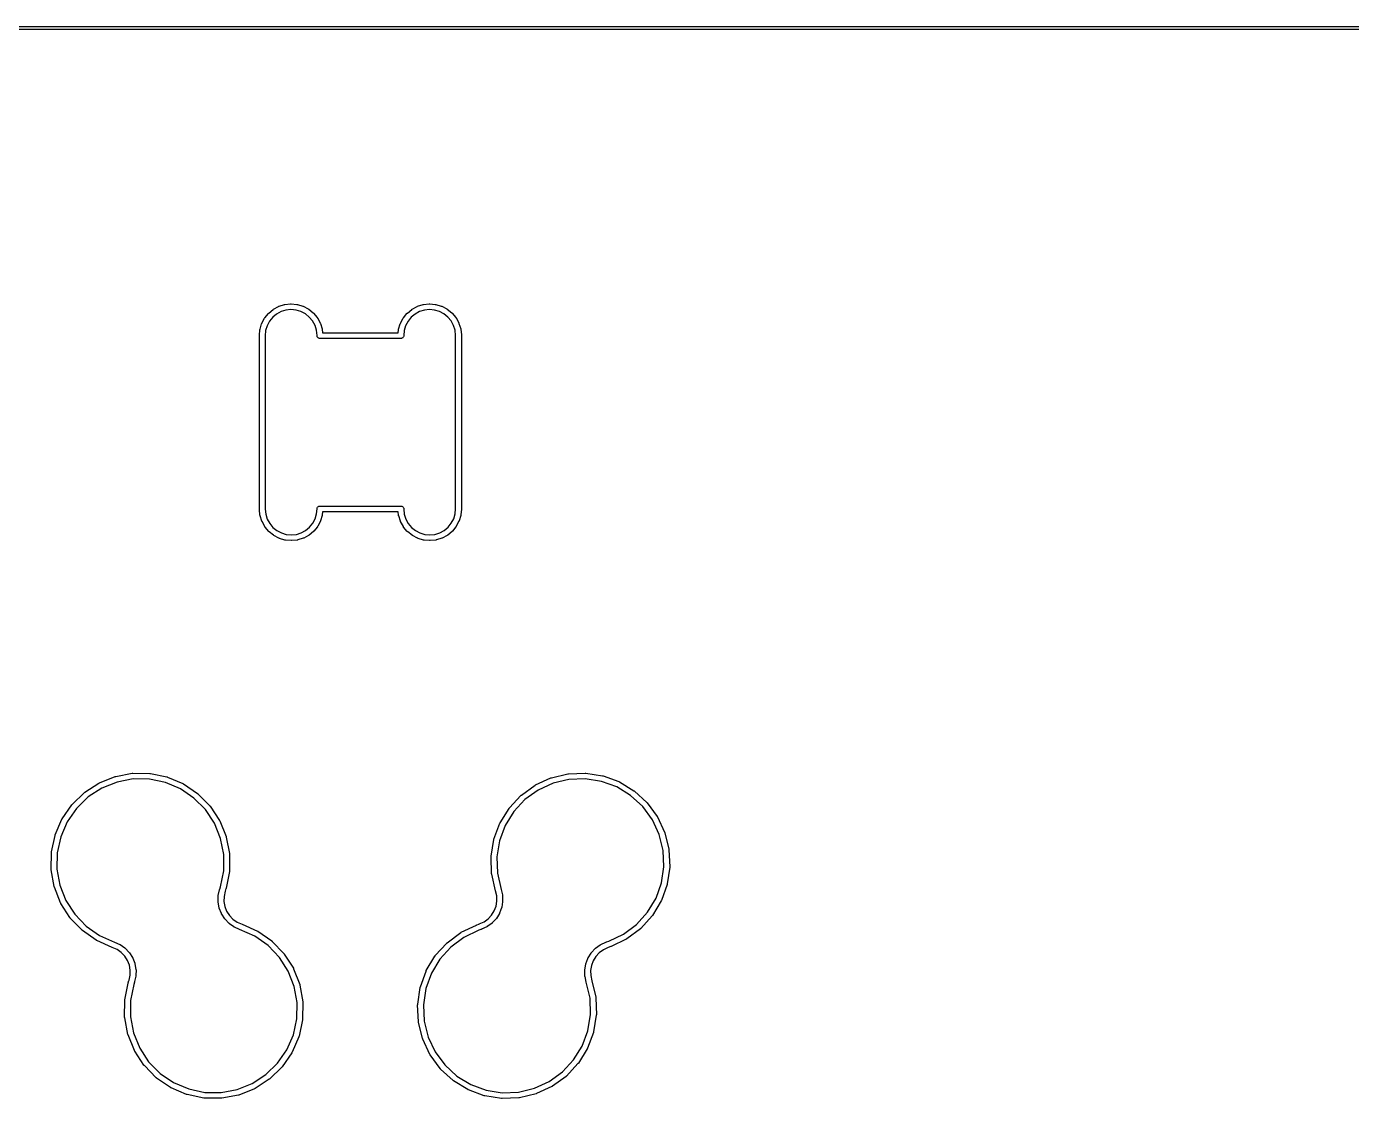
# Model space of a CAD drawing. Extents: x 95 to 260, y -129 to -48.
# Drawn here: x 196.62 to 219.57, y -66.16 to -47.6 of the extents above; entities that cross this region are included whole.
import ezdxf

# ---------------------------------------------------------------- set-up
doc = ezdxf.new("R2010")
doc.units = 0
doc.layers.add('BLACK', color=7, linetype='CONTINUOUS')

msp = doc.modelspace()

# ---------------------------------------------------------------- linework, layer by layer
at = {"layer": 'BLACK', "linetype": 'CONTINUOUS'}
for p, q in [((97.63, -47.6), (250.032, -47.6)), ((250.03, -47.65), (97.6313, -47.65)), ((200.82, -52.5604), (200.895, -52.4982)), ((200.895, -52.4978), (200.899, -52.4953)), ((200.895, -52.4982), (200.895, -52.4978)), ((200.895, -52.4982), (200.895, -52.4982)), ((200.895, -52.4982), (200.895, -52.4982)), ((200.899, -52.4953), (200.903, -52.4927)), ((200.903, -52.4927), (200.989, -52.4463)), ((201.032, -52.5366), (200.955, -52.5784)), ((200.989, -52.446), (200.993, -52.4443)), ((200.989, -52.4463), (200.989, -52.446)), ((200.989, -52.4463), (200.989, -52.4463)), ((200.989, -52.4463), (200.989, -52.4463)), ((200.993, -52.4443), (200.998, -52.4426)), ((200.998, -52.4426), (201.091, -52.4137)), ((201.116, -52.5107), (201.032, -52.5366)), ((201.091, -52.4137), (201.092, -52.4135)), ((201.091, -52.4137), (201.091, -52.4137)), ((201.092, -52.4135), (201.096, -52.4126)), ((201.096, -52.4126), (201.1, -52.4117)), ((201.1, -52.4117), (201.198, -52.4015)), ((201.203, -52.5015), (201.116, -52.5107)), ((201.198, -52.4015), (201.198, -52.4015)), ((201.198, -52.4015), (201.198, -52.4015)), ((201.198, -52.4015), (201.203, -52.4015)), ((201.203, -52.4015), (201.207, -52.4015)), ((201.291, -52.5095), (201.203, -52.5015)), ((201.207, -52.4015), (201.304, -52.4103)), ((201.375, -52.5342), (201.291, -52.5095)), ((201.304, -52.4103), (201.304, -52.4103)), ((201.304, -52.4103), (201.304, -52.4103)), ((201.304, -52.4103), (201.305, -52.4104)), ((201.305, -52.4104), (201.31, -52.4113)), ((201.31, -52.4113), (201.314, -52.4121)), ((201.314, -52.4121), (201.408, -52.4397)), ((201.453, -52.5749), (201.375, -52.5342)), ((201.408, -52.4397), (201.408, -52.4399)), ((201.408, -52.4399), (201.412, -52.4416)), ((201.412, -52.4416), (201.417, -52.4433)), ((201.417, -52.4433), (201.503, -52.4886)), ((201.503, -52.4886), (201.503, -52.4886)), ((201.503, -52.4886), (201.503, -52.4886)), ((201.503, -52.4886), (201.504, -52.4889)), ((201.504, -52.4889), (201.508, -52.4914)), ((201.508, -52.4914), (201.511, -52.4939)), ((201.511, -52.4939), (201.587, -52.555)), ((203.22, -52.5604), (203.295, -52.4982)), ((203.295, -52.4978), (203.299, -52.4953)), ((203.295, -52.4982), (203.295, -52.4978)), ((203.295, -52.4982), (203.295, -52.4982)), ((203.295, -52.4982), (203.295, -52.4982)), ((203.299, -52.4953), (203.303, -52.4927)), ((203.303, -52.4927), (203.389, -52.4463)), ((203.432, -52.5366), (203.355, -52.5784)), ((203.389, -52.446), (203.393, -52.4443)), ((203.389, -52.4463), (203.389, -52.446)), ((203.389, -52.4463), (203.389, -52.4463)), ((203.389, -52.4463), (203.389, -52.4463)), ((203.393, -52.4443), (203.398, -52.4426)), ((203.398, -52.4426), (203.491, -52.4137)), ((203.516, -52.5107), (203.432, -52.5366)), ((203.491, -52.4137), (203.492, -52.4135)), ((203.491, -52.4137), (203.491, -52.4137)), ((203.492, -52.4135), (203.496, -52.4126)), ((203.496, -52.4126), (203.5, -52.4117)), ((203.5, -52.4117), (203.598, -52.4015)), ((203.603, -52.5015), (203.516, -52.5107)), ((203.598, -52.4015), (203.598, -52.4015)), ((203.598, -52.4015), (203.598, -52.4015)), ((203.598, -52.4015), (203.603, -52.4015)), ((203.603, -52.4015), (203.607, -52.4015)), ((203.691, -52.5095), (203.603, -52.5015)), ((203.607, -52.4015), (203.704, -52.4103)), ((203.775, -52.5342), (203.691, -52.5095)), ((203.704, -52.4103), (203.704, -52.4103)), ((203.704, -52.4103), (203.704, -52.4103)), ((203.704, -52.4103), (203.705, -52.4104)), ((203.705, -52.4104), (203.71, -52.4113)), ((203.71, -52.4113), (203.714, -52.4121)), ((203.714, -52.4121), (203.808, -52.4397)), ((203.853, -52.5749), (203.775, -52.5342)), ((203.808, -52.4397), (203.808, -52.4399)), ((203.808, -52.4399), (203.812, -52.4416)), ((203.812, -52.4416), (203.817, -52.4433)), ((203.817, -52.4433), (203.903, -52.4886)), ((203.903, -52.4886), (203.903, -52.4886)), ((203.903, -52.4886), (203.903, -52.4886)), ((203.903, -52.4886), (203.904, -52.4889)), ((203.904, -52.4889), (203.908, -52.4914)), ((203.908, -52.4914), (203.911, -52.4939)), ((203.911, -52.4939), (203.987, -52.555)), ((200.668, -52.8397), (200.696, -52.7463)), ((200.696, -52.7456), (200.698, -52.7415)), ((200.696, -52.7463), (200.696, -52.7456)), ((200.698, -52.7415), (200.7, -52.7372)), ((200.7, -52.7372), (200.746, -52.6511)), ((200.746, -52.6505), (200.748, -52.6468)), ((200.746, -52.6511), (200.746, -52.6505)), ((200.746, -52.6511), (200.746, -52.6511)), ((200.746, -52.6511), (200.746, -52.6511)), ((200.748, -52.6468), (200.751, -52.643)), ((200.751, -52.643), (200.813, -52.5673)), ((200.79, -52.7799), (200.765, -52.8639)), ((200.832, -52.7024), (200.79, -52.7799)), ((200.813, -52.5668), (200.816, -52.5637)), ((200.813, -52.5673), (200.813, -52.5668)), ((200.816, -52.5637), (200.82, -52.5604)), ((200.887, -52.6343), (200.832, -52.7024)), ((200.955, -52.5784), (200.887, -52.6343)), ((201.521, -52.6299), (201.453, -52.5749)), ((201.577, -52.6971), (201.521, -52.6299)), ((201.62, -52.7741), (201.577, -52.6971)), ((201.587, -52.555), (201.588, -52.5555)), ((201.588, -52.5555), (201.591, -52.5587)), ((201.591, -52.5587), (201.594, -52.5619)), ((201.594, -52.5619), (201.657, -52.6366)), ((201.646, -52.8577), (201.62, -52.7741)), ((201.657, -52.6366), (201.658, -52.6372)), ((201.658, -52.6372), (201.66, -52.6409)), ((201.66, -52.6409), (201.663, -52.6447)), ((201.663, -52.6447), (201.71, -52.7302)), ((201.71, -52.7302), (201.71, -52.7302)), ((201.71, -52.7302), (201.71, -52.7302)), ((201.71, -52.7302), (201.71, -52.7308)), ((201.71, -52.7308), (201.712, -52.735)), ((201.712, -52.735), (201.713, -52.7392)), ((201.713, -52.7392), (201.743, -52.8322)), ((203.068, -52.8397), (203.096, -52.7463)), ((203.096, -52.7456), (203.098, -52.7415)), ((203.096, -52.7463), (203.096, -52.7456)), ((203.098, -52.7415), (203.1, -52.7372)), ((203.1, -52.7372), (203.146, -52.6511)), ((203.146, -52.6505), (203.148, -52.6468)), ((203.146, -52.6511), (203.146, -52.6505)), ((203.146, -52.6511), (203.146, -52.6511)), ((203.146, -52.6511), (203.146, -52.6511)), ((203.148, -52.6468), (203.151, -52.643)), ((203.151, -52.643), (203.213, -52.5673)), ((203.19, -52.7799), (203.165, -52.8639)), ((203.232, -52.7024), (203.19, -52.7799)), ((203.213, -52.5668), (203.216, -52.5637)), ((203.213, -52.5673), (203.213, -52.5668)), ((203.216, -52.5637), (203.22, -52.5604)), ((203.287, -52.6343), (203.232, -52.7024)), ((203.355, -52.5784), (203.287, -52.6343)), ((203.921, -52.6299), (203.853, -52.5749)), ((203.977, -52.6971), (203.921, -52.6299)), ((204.02, -52.7741), (203.977, -52.6971)), ((203.987, -52.555), (203.988, -52.5555)), ((203.988, -52.5555), (203.991, -52.5587)), ((203.991, -52.5587), (203.994, -52.5619)), ((203.994, -52.5619), (204.057, -52.6366)), ((204.046, -52.8577), (204.02, -52.7741)), ((204.057, -52.6366), (204.058, -52.6372)), ((204.058, -52.6372), (204.06, -52.6409)), ((204.06, -52.6409), (204.063, -52.6447)), ((204.063, -52.6447), (204.11, -52.7302)), ((204.11, -52.7302), (204.11, -52.7302)), ((204.11, -52.7302), (204.11, -52.7302)), ((204.11, -52.7302), (204.11, -52.7308)), ((204.11, -52.7308), (204.112, -52.735)), ((204.112, -52.735), (204.113, -52.7392)), ((204.113, -52.7392), (204.143, -52.8322)), ((200.656, -52.9464), (200.666, -52.8493)), ((200.656, -52.9488), (200.656, -52.9464)), ((200.656, -52.9464), (200.656, -52.9464)), ((200.656, -55.9537), (200.656, -52.9488)), ((200.666, -52.8486), (200.667, -52.8442)), ((200.666, -52.8492), (200.666, -52.8486)), ((200.666, -52.8493), (200.666, -52.8492)), ((200.666, -52.8493), (200.666, -52.8493)), ((200.667, -52.8442), (200.668, -52.8397)), ((200.765, -52.8639), (200.756, -52.9537)), ((200.756, -52.9537), (200.756, -55.951)), ((201.656, -52.9472), (201.646, -52.8577)), ((201.656, -52.949), (201.656, -52.9472)), ((201.656, -52.9512), (201.656, -52.949)), ((201.657, -52.9611), (201.656, -52.9512)), ((201.66, -52.9705), (201.657, -52.9611)), ((201.664, -52.9792), (201.66, -52.9705)), ((201.671, -52.9868), (201.664, -52.9792)), ((201.678, -52.993), (201.671, -52.9868)), ((201.687, -52.9977), (201.678, -52.993)), ((201.696, -53.0005), (201.687, -52.9977)), ((201.704, -53.0012), (201.696, -53.0005)), ((203.109, -53.0012), (201.704, -53.0012)), ((201.743, -52.8322), (201.743, -52.8328)), ((201.743, -52.8328), (201.744, -52.8373)), ((201.744, -52.8373), (201.745, -52.8417)), ((201.745, -52.8417), (201.752, -52.9012)), ((201.752, -52.9012), (203.061, -52.9012)), ((203.061, -52.9012), (203.066, -52.8493)), ((203.066, -52.8486), (203.067, -52.8442)), ((203.066, -52.8492), (203.066, -52.8486)), ((203.066, -52.8493), (203.066, -52.8492)), ((203.066, -52.8493), (203.066, -52.8493)), ((203.067, -52.8442), (203.068, -52.8397)), ((203.116, -53.0005), (203.109, -53.0012)), ((203.125, -52.9977), (203.116, -53.0005)), ((203.134, -52.993), (203.125, -52.9977)), ((203.142, -52.9868), (203.134, -52.993)), ((203.148, -52.9792), (203.142, -52.9868)), ((203.153, -52.9705), (203.148, -52.9792)), ((203.156, -52.9611), (203.153, -52.9705)), ((203.165, -52.8639), (203.156, -52.9512)), ((203.156, -52.9512), (203.156, -52.9512)), ((203.156, -52.9512), (203.156, -52.9611)), ((204.056, -52.9472), (204.046, -52.8577)), ((204.056, -52.9515), (204.056, -52.9472)), ((204.056, -55.9488), (204.056, -52.9515)), ((204.143, -52.8322), (204.143, -52.8328)), ((204.143, -52.8328), (204.144, -52.8373)), ((204.144, -52.8373), (204.145, -52.8417)), ((204.145, -52.8417), (204.156, -52.9387)), ((204.156, -52.9387), (204.156, -52.9394)), ((204.156, -52.9394), (204.156, -52.9417)), ((204.156, -52.9417), (204.156, -52.9439)), ((204.156, -52.9439), (204.156, -52.9486)), ((204.156, -52.9486), (204.156, -52.9488)), ((204.156, -52.9488), (204.156, -55.9537)), ((200.656, -55.9539), (200.656, -55.9537)), ((200.656, -55.9586), (200.656, -55.9539)), ((200.657, -55.9608), (200.656, -55.9586)), ((200.657, -55.9631), (200.657, -55.9608)), ((200.657, -55.9638), (200.657, -55.9631)), ((200.667, -56.0608), (200.657, -55.9638)), ((200.756, -55.951), (200.756, -55.9553)), ((200.756, -55.9553), (200.766, -56.0448)), ((201.647, -56.0386), (201.656, -55.9513)), ((201.656, -55.9512), (201.657, -55.9414)), ((201.656, -55.9513), (201.656, -55.9512)), ((201.657, -55.9414), (201.66, -55.932)), ((201.66, -55.932), (201.664, -55.9233)), ((201.664, -55.9233), (201.671, -55.9157)), ((201.671, -55.9157), (201.678, -55.9095)), ((201.678, -55.9095), (201.687, -55.9048)), ((201.687, -55.9048), (201.696, -55.902)), ((201.696, -55.902), (201.704, -55.9012)), ((201.704, -55.9012), (203.109, -55.9012)), ((203.109, -55.9012), (203.116, -55.902)), ((203.116, -55.902), (203.125, -55.9048)), ((203.125, -55.9048), (203.134, -55.9095)), ((203.134, -55.9095), (203.142, -55.9157)), ((203.142, -55.9157), (203.148, -55.9233)), ((203.148, -55.9233), (203.153, -55.932)), ((203.153, -55.932), (203.156, -55.9414)), ((203.156, -55.9414), (203.156, -55.9512)), ((203.156, -55.9512), (203.156, -55.9535)), ((203.156, -55.9535), (203.156, -55.9553)), ((203.156, -55.9553), (203.166, -56.0448)), ((204.047, -56.0386), (204.056, -55.9488)), ((204.156, -55.9561), (204.146, -56.0532)), ((204.156, -55.9537), (204.156, -55.9561)), ((204.156, -55.9561), (204.156, -55.9561)), ((200.668, -56.0652), (200.667, -56.0608)), ((200.669, -56.0697), (200.668, -56.0652)), ((200.67, -56.0703), (200.669, -56.0697)), ((200.699, -56.1633), (200.67, -56.0703)), ((200.701, -56.1675), (200.699, -56.1633)), ((200.703, -56.1717), (200.701, -56.1675)), ((200.703, -56.1723), (200.703, -56.1717)), ((200.75, -56.2578), (200.703, -56.1723)), ((200.766, -56.0448), (200.793, -56.1284)), ((200.793, -56.1284), (200.835, -56.2053)), ((200.835, -56.2053), (200.892, -56.2726)), ((201.525, -56.2682), (201.581, -56.2001)), ((201.581, -56.2001), (201.622, -56.1226)), ((201.622, -56.1226), (201.647, -56.0386)), ((201.713, -56.1653), (201.667, -56.2514)), ((201.714, -56.1611), (201.713, -56.1653)), ((201.716, -56.1569), (201.714, -56.1611)), ((201.745, -56.0628), (201.716, -56.1562)), ((201.716, -56.1562), (201.716, -56.1569)), ((201.746, -56.0539), (201.745, -56.0583)), ((201.745, -56.0583), (201.745, -56.0628)), ((201.752, -56.0012), (201.746, -56.0532)), ((201.746, -56.0532), (201.746, -56.0532)), ((201.746, -56.0532), (201.746, -56.0533)), ((201.746, -56.0533), (201.746, -56.0539)), ((203.061, -56.0012), (201.752, -56.0012)), ((203.067, -56.0608), (203.061, -56.0012)), ((203.068, -56.0652), (203.067, -56.0608)), ((203.069, -56.0697), (203.068, -56.0652)), ((203.07, -56.0703), (203.069, -56.0697)), ((203.099, -56.1633), (203.07, -56.0703)), ((203.101, -56.1675), (203.099, -56.1633)), ((203.103, -56.1717), (203.101, -56.1675)), ((203.103, -56.1723), (203.103, -56.1717)), ((203.15, -56.2578), (203.103, -56.1723)), ((203.166, -56.0448), (203.193, -56.1284)), ((203.193, -56.1284), (203.235, -56.2053)), ((203.235, -56.2053), (203.292, -56.2726)), ((203.925, -56.2682), (203.981, -56.2001)), ((203.981, -56.2001), (204.022, -56.1226)), ((204.022, -56.1226), (204.047, -56.0386)), ((204.113, -56.1653), (204.067, -56.2514)), ((204.114, -56.1611), (204.113, -56.1653)), ((204.116, -56.1569), (204.114, -56.1611)), ((204.145, -56.0628), (204.116, -56.1562)), ((204.116, -56.1562), (204.116, -56.1569)), ((204.146, -56.0539), (204.145, -56.0583)), ((204.145, -56.0583), (204.145, -56.0628)), ((204.146, -56.0532), (204.146, -56.0532)), ((204.146, -56.0532), (204.146, -56.0533)), ((204.146, -56.0533), (204.146, -56.0539)), ((200.752, -56.2616), (200.75, -56.2578)), ((200.755, -56.2653), (200.752, -56.2616)), ((200.755, -56.2659), (200.755, -56.2653)), ((200.818, -56.3406), (200.755, -56.2659)), ((200.821, -56.3438), (200.818, -56.3406)), ((200.825, -56.347), (200.821, -56.3438)), ((200.825, -56.3475), (200.825, -56.347)), ((200.901, -56.4086), (200.825, -56.3475)), ((200.892, -56.2726), (200.96, -56.3276)), ((200.905, -56.4111), (200.901, -56.4086)), ((200.909, -56.4136), (200.905, -56.4111)), ((200.909, -56.4139), (200.909, -56.4136)), ((200.996, -56.4592), (200.909, -56.4139)), ((200.909, -56.4139), (200.909, -56.4139)), ((200.909, -56.4139), (200.909, -56.4139)), ((200.96, -56.3276), (201.038, -56.3683)), ((201.038, -56.3683), (201.122, -56.393)), ((201.122, -56.393), (201.209, -56.401)), ((201.209, -56.401), (201.297, -56.3918)), ((201.297, -56.3918), (201.381, -56.3659)), ((201.381, -56.3659), (201.458, -56.3241)), ((201.51, -56.4098), (201.424, -56.4562)), ((201.458, -56.3241), (201.525, -56.2682)), ((201.513, -56.4072), (201.51, -56.4098)), ((201.517, -56.4047), (201.513, -56.4072)), ((201.518, -56.4043), (201.517, -56.4047)), ((201.593, -56.3421), (201.518, -56.4043)), ((201.596, -56.3388), (201.593, -56.3421)), ((201.599, -56.3357), (201.596, -56.3388)), ((201.6, -56.3352), (201.599, -56.3357)), ((201.661, -56.2595), (201.6, -56.3352)), ((201.6, -56.3352), (201.6, -56.3352)), ((201.6, -56.3352), (201.6, -56.3352)), ((201.664, -56.2557), (201.661, -56.2595)), ((201.667, -56.252), (201.664, -56.2557)), ((201.667, -56.2514), (201.667, -56.252)), ((203.152, -56.2616), (203.15, -56.2578)), ((203.155, -56.2653), (203.152, -56.2616)), ((203.155, -56.2659), (203.155, -56.2653)), ((203.218, -56.3406), (203.155, -56.2659)), ((203.221, -56.3438), (203.218, -56.3406)), ((203.225, -56.347), (203.221, -56.3438)), ((203.225, -56.3475), (203.225, -56.347)), ((203.301, -56.4086), (203.225, -56.3475)), ((203.292, -56.2726), (203.36, -56.3276)), ((203.305, -56.4111), (203.301, -56.4086)), ((203.309, -56.4136), (203.305, -56.4111)), ((203.309, -56.4139), (203.309, -56.4136)), ((203.396, -56.4592), (203.309, -56.4139)), ((203.309, -56.4139), (203.309, -56.4139)), ((203.309, -56.4139), (203.309, -56.4139)), ((203.36, -56.3276), (203.438, -56.3683)), ((203.438, -56.3683), (203.522, -56.393)), ((203.522, -56.393), (203.609, -56.401)), ((203.609, -56.401), (203.697, -56.3918)), ((203.697, -56.3918), (203.781, -56.3659)), ((203.781, -56.3659), (203.858, -56.3241)), ((203.91, -56.4098), (203.824, -56.4562)), ((203.858, -56.3241), (203.925, -56.2682)), ((203.913, -56.4072), (203.91, -56.4098)), ((203.917, -56.4047), (203.913, -56.4072)), ((203.918, -56.4043), (203.917, -56.4047)), ((203.993, -56.3421), (203.918, -56.4043)), ((203.996, -56.3388), (203.993, -56.3421)), ((203.999, -56.3357), (203.996, -56.3388)), ((204, -56.3352), (203.999, -56.3357)), ((204.061, -56.2595), (204, -56.3352)), ((204, -56.3352), (204, -56.3352)), ((204, -56.3352), (204, -56.3352)), ((204.064, -56.2557), (204.061, -56.2595)), ((204.067, -56.252), (204.064, -56.2557)), ((204.067, -56.2514), (204.067, -56.252)), ((201, -56.4608), (200.996, -56.4592)), ((201.004, -56.4626), (201, -56.4608)), ((201.005, -56.4628), (201.004, -56.4626)), ((201.098, -56.4904), (201.005, -56.4628)), ((201.103, -56.4912), (201.098, -56.4904)), ((201.107, -56.4921), (201.103, -56.4912)), ((201.108, -56.4922), (201.107, -56.4921)), ((201.205, -56.501), (201.108, -56.4922)), ((201.108, -56.4922), (201.108, -56.4922)), ((201.21, -56.501), (201.205, -56.501)), ((201.214, -56.501), (201.21, -56.501)), ((201.215, -56.501), (201.214, -56.501)), ((201.312, -56.4908), (201.215, -56.501)), ((201.215, -56.501), (201.215, -56.501)), ((201.316, -56.4899), (201.312, -56.4908)), ((201.321, -56.489), (201.316, -56.4899)), ((201.322, -56.4888), (201.321, -56.489)), ((201.415, -56.4599), (201.322, -56.4888)), ((201.322, -56.4888), (201.322, -56.4888)), ((201.419, -56.4582), (201.415, -56.4599)), ((201.423, -56.4565), (201.419, -56.4582)), ((201.424, -56.4562), (201.423, -56.4565)), ((201.424, -56.4562), (201.424, -56.4562)), ((201.424, -56.4562), (201.424, -56.4562)), ((203.4, -56.4608), (203.396, -56.4592)), ((203.404, -56.4626), (203.4, -56.4608)), ((203.405, -56.4628), (203.404, -56.4626)), ((203.498, -56.4904), (203.405, -56.4628)), ((203.503, -56.4912), (203.498, -56.4904)), ((203.507, -56.4921), (203.503, -56.4912)), ((203.508, -56.4922), (203.507, -56.4921)), ((203.605, -56.501), (203.508, -56.4922)), ((203.508, -56.4922), (203.508, -56.4922)), ((203.61, -56.501), (203.605, -56.501)), ((203.614, -56.501), (203.61, -56.501)), ((203.615, -56.501), (203.614, -56.501)), ((203.712, -56.4908), (203.615, -56.501)), ((203.615, -56.501), (203.615, -56.501)), ((203.716, -56.4899), (203.712, -56.4908)), ((203.721, -56.489), (203.716, -56.4899)), ((203.722, -56.4888), (203.721, -56.489)), ((203.815, -56.4599), (203.722, -56.4888)), ((203.722, -56.4888), (203.722, -56.4888)), ((203.819, -56.4582), (203.815, -56.4599)), ((203.823, -56.4565), (203.819, -56.4582)), ((203.824, -56.4562), (203.823, -56.4565)), ((203.824, -56.4562), (203.824, -56.4562)), ((203.824, -56.4562), (203.824, -56.4562)), ((198.158, -60.5848), (198.159, -60.5845)), ((198.159, -60.5845), (198.163, -60.5833)), ((198.163, -60.5833), (198.168, -60.582)), ((198.168, -60.582), (198.455, -60.528)), ((198.455, -60.528), (198.456, -60.5279)), ((198.456, -60.5279), (198.461, -60.5276)), ((198.461, -60.5276), (198.465, -60.5272)), ((198.465, -60.5272), (198.758, -60.53)), ((198.758, -60.53), (198.759, -60.5301)), ((198.759, -60.5301), (198.763, -60.5306)), ((198.763, -60.5306), (198.768, -60.5311)), ((198.768, -60.5311), (199.054, -60.5908)), ((205.715, -60.605), (205.999, -60.5369)), ((205.999, -60.5369), (206, -60.5367)), ((206, -60.5367), (206.004, -60.5361)), ((206.004, -60.5361), (206.009, -60.5355)), ((206.009, -60.5355), (206.302, -60.5239)), ((206.302, -60.5239), (206.307, -60.5243)), ((206.302, -60.5239), (206.302, -60.5239)), ((206.302, -60.5239), (206.302, -60.5239)), ((206.307, -60.5243), (206.311, -60.5245)), ((206.311, -60.5245), (206.6, -60.57)), ((206.6, -60.57), (206.6, -60.57)), ((206.6, -60.57), (206.6, -60.57)), ((206.6, -60.57), (206.601, -60.5701)), ((206.601, -60.5701), (206.606, -60.5713)), ((206.606, -60.5713), (206.61, -60.5724)), ((206.61, -60.5724), (206.885, -60.6732)), ((197.633, -60.8577), (197.878, -60.6981)), ((197.928, -60.7846), (197.691, -60.9389)), ((197.878, -60.6981), (197.879, -60.6978)), ((197.878, -60.6981), (197.878, -60.6981)), ((197.878, -60.6981), (197.878, -60.6981)), ((197.879, -60.6978), (197.883, -60.6957)), ((197.883, -60.6957), (197.887, -60.6936)), ((197.887, -60.6936), (198.158, -60.5848)), ((198.191, -60.6794), (197.928, -60.7846)), ((198.158, -60.5848), (198.158, -60.5848)), ((198.158, -60.5848), (198.158, -60.5848)), ((198.469, -60.6272), (198.191, -60.6794)), ((198.752, -60.63), (198.469, -60.6272)), ((199.029, -60.6877), (198.752, -60.63)), ((199.289, -60.7981), (199.029, -60.6877)), ((199.054, -60.5908), (199.055, -60.5909)), ((199.055, -60.5909), (199.059, -60.5923)), ((199.059, -60.5923), (199.063, -60.5937)), ((199.063, -60.5937), (199.333, -60.7079)), ((199.523, -60.9569), (199.289, -60.7981)), ((199.333, -60.7079), (199.334, -60.7082)), ((199.334, -60.7082), (199.338, -60.7104)), ((199.338, -60.7104), (199.341, -60.7126)), ((199.341, -60.7126), (199.584, -60.8769)), ((205.194, -60.9068), (205.431, -60.7353)), ((205.431, -60.7353), (205.432, -60.7349)), ((205.432, -60.7349), (205.436, -60.7326)), ((205.436, -60.7326), (205.439, -60.7304)), ((205.439, -60.7304), (205.705, -60.6082)), ((205.743, -60.7011), (205.486, -60.8192)), ((205.705, -60.6082), (205.706, -60.6079)), ((205.705, -60.6082), (205.705, -60.6082)), ((205.705, -60.6082), (205.705, -60.6082)), ((205.706, -60.6079), (205.71, -60.6065)), ((205.71, -60.6065), (205.715, -60.605)), ((206.018, -60.6352), (205.743, -60.7011)), ((206.301, -60.6241), (206.018, -60.6352)), ((206.58, -60.668), (206.301, -60.6241)), ((206.846, -60.7654), (206.58, -60.668)), ((207.087, -60.9125), (206.846, -60.7654)), ((206.885, -60.6732), (206.885, -60.6734)), ((206.885, -60.6734), (206.889, -60.6755)), ((206.889, -60.6755), (206.894, -60.6774)), ((206.894, -60.6774), (207.144, -60.8297)), ((197.415, -61.068), (197.625, -60.8638)), ((197.691, -60.9389), (197.488, -61.1363)), ((197.625, -60.8633), (197.629, -60.8606)), ((197.625, -60.8638), (197.625, -60.8633)), ((197.629, -60.8606), (197.633, -60.8577)), ((199.722, -61.1583), (199.523, -60.9569)), ((199.584, -60.8769), (199.584, -60.8769)), ((199.584, -60.8769), (199.584, -60.877)), ((199.584, -60.877), (199.584, -60.8773)), ((199.584, -60.8773), (199.588, -60.8802)), ((199.588, -60.8802), (199.591, -60.8832)), ((199.591, -60.8832), (199.797, -61.0915)), ((204.987, -61.1275), (205.186, -60.9132)), ((205.256, -60.9849), (205.064, -61.1921)), ((205.186, -60.9132), (205.187, -60.9127)), ((205.187, -60.9127), (205.19, -60.9098)), ((205.19, -60.9098), (205.194, -60.9068)), ((205.486, -60.8192), (205.256, -60.9849)), ((207.296, -61.1038), (207.087, -60.9125)), ((207.144, -60.8297), (207.144, -60.83)), ((207.144, -60.83), (207.148, -60.8328)), ((207.148, -60.8328), (207.151, -60.8355)), ((207.151, -60.8355), (207.367, -61.0334)), ((207.367, -61.0334), (207.368, -61.0339)), ((207.368, -61.0339), (207.371, -61.0373)), ((207.371, -61.0373), (207.374, -61.0407)), ((207.374, -61.0407), (207.547, -61.2767)), ((197.243, -61.3165), (197.409, -61.0755)), ((197.488, -61.1363), (197.328, -61.3692)), ((197.409, -61.0749), (197.412, -61.0715)), ((197.409, -61.0755), (197.409, -61.0749)), ((197.409, -61.0755), (197.409, -61.0755)), ((197.409, -61.0755), (197.409, -61.0755)), ((197.412, -61.0715), (197.415, -61.068)), ((199.878, -61.3944), (199.722, -61.1583)), ((199.797, -61.0915), (199.797, -61.092)), ((199.797, -61.092), (199.8, -61.0956)), ((199.8, -61.0956), (199.803, -61.0991)), ((199.803, -61.0991), (199.964, -61.3434)), ((204.827, -61.3843), (204.981, -61.1353)), ((205.064, -61.1921), (204.915, -61.4327)), ((204.981, -61.1353), (204.982, -61.1347)), ((204.981, -61.1353), (204.981, -61.1353)), ((204.981, -61.1353), (204.981, -61.1353)), ((204.982, -61.1347), (204.984, -61.1312)), ((204.984, -61.1312), (204.987, -61.1275)), ((207.463, -61.3319), (207.296, -61.1038)), ((197.122, -61.5938), (197.238, -61.3251)), ((197.328, -61.3692), (197.216, -61.629)), ((197.238, -61.3244), (197.241, -61.3205)), ((197.238, -61.3251), (197.238, -61.3244)), ((197.241, -61.3205), (197.243, -61.3165)), ((199.985, -61.6562), (199.878, -61.3944)), ((199.964, -61.3434), (199.965, -61.3439)), ((199.965, -61.3439), (199.967, -61.348)), ((199.967, -61.348), (199.969, -61.352)), ((199.969, -61.352), (200.08, -61.6229)), ((204.72, -61.6671), (204.823, -61.393)), ((204.915, -61.4327), (204.816, -61.6976)), ((204.823, -61.3924), (204.825, -61.3883)), ((204.823, -61.393), (204.823, -61.3924)), ((204.825, -61.3883), (204.827, -61.3843)), ((207.583, -61.5882), (207.463, -61.3319)), ((207.547, -61.2767), (207.547, -61.2773)), ((207.547, -61.2773), (207.549, -61.2812)), ((207.549, -61.2812), (207.552, -61.2851)), ((207.552, -61.2851), (207.676, -61.5503)), ((197.057, -61.8892), (197.119, -61.6031)), ((197.119, -61.6024), (197.121, -61.5982)), ((197.119, -61.6031), (197.119, -61.6024)), ((197.119, -61.6031), (197.119, -61.6031)), ((197.119, -61.6031), (197.119, -61.6031)), ((197.121, -61.5982), (197.122, -61.5938)), ((197.216, -61.629), (197.156, -61.9055)), ((200.039, -61.9339), (199.985, -61.6562)), ((200.08, -61.6229), (200.08, -61.6236)), ((200.08, -61.6236), (200.081, -61.6279)), ((200.081, -61.6279), (200.082, -61.6323)), ((200.082, -61.6323), (200.138, -61.9196)), ((204.67, -61.9654), (204.718, -61.6766)), ((204.718, -61.6759), (204.719, -61.6715)), ((204.718, -61.6766), (204.718, -61.6759)), ((204.719, -61.6715), (204.72, -61.6671)), ((204.816, -61.6976), (204.77, -61.9768)), ((207.651, -61.8629), (207.583, -61.5882)), ((207.676, -61.5503), (207.676, -61.5509)), ((207.676, -61.5509), (207.677, -61.5552)), ((207.677, -61.5552), (207.679, -61.5595)), ((207.679, -61.5595), (207.749, -61.8437)), ((197.051, -62.1916), (197.056, -61.8989)), ((197.056, -61.8982), (197.057, -61.8938)), ((197.056, -61.8989), (197.056, -61.8982)), ((197.057, -61.8938), (197.057, -61.8892)), ((197.156, -61.9055), (197.151, -62.1884)), ((200.039, -62.2169), (200.039, -61.9339)), ((200.138, -61.9196), (200.138, -61.9196)), ((200.138, -61.9196), (200.138, -61.9196)), ((200.138, -61.9196), (200.139, -61.9203)), ((200.139, -61.9203), (200.139, -61.9247)), ((200.139, -61.9247), (200.139, -61.9293)), ((200.139, -61.9293), (200.139, -62.222)), ((207.664, -62.1455), (207.651, -61.8629)), ((207.749, -61.8437), (207.749, -61.8443)), ((207.749, -61.8443), (207.75, -61.8488)), ((207.75, -61.8488), (207.75, -61.8533)), ((207.75, -61.8533), (207.764, -62.1457)), ((197.151, -62.1884), (197.202, -62.4668)), ((204.67, -61.97), (204.67, -61.9654)), ((204.67, -61.9745), (204.67, -61.97)), ((204.67, -61.9752), (204.67, -61.9745)), ((204.679, -62.2677), (204.67, -61.9752)), ((204.77, -61.9768), (204.779, -62.2596)), ((207.622, -62.4253), (207.664, -62.1455)), ((207.764, -62.1555), (207.72, -62.445)), ((207.764, -62.1457), (207.764, -62.1464)), ((207.764, -62.1464), (207.764, -62.1509)), ((207.764, -62.1509), (207.764, -62.1555)), ((197.052, -62.1962), (197.051, -62.1916)), ((197.052, -62.2007), (197.052, -62.1962)), ((197.052, -62.2013), (197.052, -62.2007)), ((197.052, -62.2014), (197.052, -62.2013)), ((197.104, -62.4894), (197.052, -62.2014)), ((197.052, -62.2014), (197.052, -62.2014)), ((199.982, -62.4963), (200.039, -62.2169)), ((200.138, -62.2317), (200.08, -62.5187)), ((200.139, -62.2227), (200.138, -62.2272)), ((200.138, -62.2272), (200.138, -62.2317)), ((200.139, -62.222), (200.139, -62.2227)), ((204.68, -62.2723), (204.679, -62.2677)), ((204.68, -62.2767), (204.68, -62.2723)), ((204.68, -62.2774), (204.68, -62.2767)), ((204.747, -62.5626), (204.68, -62.2774)), ((204.779, -62.2596), (204.844, -62.5399)), ((197.105, -62.4938), (197.104, -62.4894)), ((197.106, -62.4982), (197.105, -62.4938)), ((197.107, -62.4988), (197.106, -62.4982)), ((197.214, -62.7713), (197.107, -62.4988)), ((197.202, -62.4668), (197.305, -62.7302)), ((199.944, -62.6526), (199.945, -62.6482)), ((199.945, -62.6436), (199.966, -62.5482)), ((199.945, -62.6482), (199.945, -62.6436)), ((199.966, -62.5475), (199.967, -62.5453)), ((199.966, -62.5482), (199.966, -62.5475)), ((199.967, -62.5431), (199.97, -62.5356)), ((199.967, -62.5453), (199.967, -62.5431)), ((199.97, -62.5356), (199.982, -62.4963)), ((200.063, -62.5718), (200.044, -62.6599)), ((200.065, -62.5669), (200.063, -62.5718)), ((200.078, -62.5242), (200.065, -62.5665)), ((200.065, -62.5665), (200.065, -62.5669)), ((200.065, -62.5669), (200.065, -62.5669)), ((200.079, -62.5218), (200.078, -62.5242)), ((200.08, -62.5194), (200.079, -62.5218)), ((200.08, -62.5187), (200.08, -62.5194)), ((204.767, -62.6529), (204.747, -62.5626)), ((204.747, -62.5626), (204.747, -62.5626)), ((204.844, -62.5399), (204.844, -62.54)), ((204.844, -62.54), (204.866, -62.6351)), ((204.866, -62.6351), (204.866, -62.6358)), ((204.866, -62.6358), (204.867, -62.6402)), ((204.867, -62.6402), (204.867, -62.6447)), ((204.867, -62.6447), (204.87, -62.7423)), ((207.526, -62.6916), (207.622, -62.4253)), ((207.718, -62.4544), (207.619, -62.73)), ((207.719, -62.45), (207.718, -62.4544)), ((207.72, -62.4457), (207.719, -62.45)), ((207.72, -62.445), (207.72, -62.4457)), ((197.216, -62.7753), (197.214, -62.7713)), ((197.218, -62.7794), (197.216, -62.7753)), ((197.218, -62.78), (197.218, -62.7794)), ((197.376, -63.0265), (197.218, -62.78)), ((197.305, -62.7302), (197.458, -62.9684)), ((199.943, -62.751), (199.944, -62.6533)), ((199.943, -62.7555), (199.943, -62.751)), ((199.943, -62.76), (199.943, -62.7555)), ((199.943, -62.7607), (199.943, -62.76)), ((199.961, -62.8568), (199.943, -62.7607)), ((199.943, -62.7607), (199.943, -62.7607)), ((199.943, -62.7607), (199.943, -62.7607)), ((199.944, -62.6533), (199.944, -62.6526)), ((199.962, -62.8611), (199.961, -62.8568)), ((199.963, -62.8655), (199.962, -62.8611)), ((199.963, -62.8661), (199.963, -62.8655)), ((199.999, -62.957), (199.963, -62.8661)), ((200.044, -62.6599), (200.043, -62.7477)), ((200.043, -62.7477), (200.058, -62.8341)), ((200.058, -62.8341), (200.09, -62.9159)), ((204.725, -62.9096), (204.756, -62.8273)), ((204.756, -62.8273), (204.77, -62.7407)), ((204.77, -62.7407), (204.767, -62.6529)), ((204.851, -62.8578), (204.817, -62.9493)), ((204.853, -62.8534), (204.851, -62.8578)), ((204.854, -62.8491), (204.853, -62.8534)), ((204.87, -62.7521), (204.854, -62.8484)), ((204.854, -62.8484), (204.854, -62.8484)), ((204.854, -62.8484), (204.854, -62.8484)), ((204.854, -62.8484), (204.854, -62.8491)), ((204.87, -62.7423), (204.87, -62.743)), ((204.87, -62.743), (204.87, -62.7475)), ((204.87, -62.7475), (204.87, -62.7521)), ((207.381, -62.9343), (207.526, -62.6916)), ((207.615, -62.7388), (207.464, -62.9899)), ((207.617, -62.7347), (207.615, -62.7388)), ((207.619, -62.7306), (207.617, -62.7347)), ((207.619, -62.73), (207.619, -62.7306)), ((197.379, -63.0301), (197.376, -63.0265)), ((197.382, -63.0336), (197.379, -63.0301)), ((197.382, -63.0341), (197.382, -63.0336)), ((197.585, -63.2453), (197.382, -63.0341)), ((197.458, -62.9684), (197.654, -63.1725)), ((200.001, -62.9611), (199.999, -62.957)), ((200.003, -62.9651), (200.001, -62.9611)), ((200.004, -62.9657), (200.003, -62.9651)), ((200.056, -63.0479), (200.004, -62.9657)), ((200.004, -62.9657), (200.004, -62.9657)), ((200.004, -62.9657), (200.004, -62.9657)), ((200.059, -63.0515), (200.056, -63.0479)), ((200.062, -63.0551), (200.059, -63.0515)), ((200.062, -63.0556), (200.062, -63.0551)), ((200.13, -63.126), (200.062, -63.0556)), ((200.09, -62.9159), (200.138, -62.9898)), ((200.138, -62.9898), (200.199, -63.0532)), ((200.199, -63.0532), (200.271, -63.1035)), ((200.271, -63.1035), (200.356, -63.1409)), ((204.466, -63.1376), (204.548, -63.1)), ((204.548, -63.1), (204.619, -63.0486)), ((204.619, -63.0486), (204.679, -62.9843)), ((204.679, -62.9843), (204.725, -62.9096)), ((204.756, -63.0488), (204.689, -63.1203)), ((204.758, -63.0452), (204.756, -63.0488)), ((204.761, -63.0416), (204.758, -63.0452)), ((204.813, -62.958), (204.761, -63.0411)), ((204.761, -63.0411), (204.761, -63.0416)), ((204.815, -62.9539), (204.813, -62.958)), ((204.817, -62.9499), (204.815, -62.9539)), ((204.817, -62.9493), (204.817, -62.9499)), ((207.191, -63.1441), (207.381, -62.9343)), ((207.458, -62.9977), (207.262, -63.2148)), ((207.461, -62.9941), (207.458, -62.9977)), ((207.464, -62.9905), (207.461, -62.9941)), ((207.464, -62.9899), (207.464, -62.9905)), ((197.588, -63.2483), (197.585, -63.2453)), ((197.592, -63.2512), (197.588, -63.2483)), ((197.592, -63.2516), (197.592, -63.2512)), ((197.592, -63.2517), (197.592, -63.2516)), ((197.592, -63.2516), (197.592, -63.2516)), ((197.832, -63.4194), (197.592, -63.2517)), ((197.654, -63.1725), (197.885, -63.3346)), ((197.885, -63.3346), (198.149, -63.4506)), ((200.133, -63.129), (200.13, -63.126)), ((200.137, -63.1319), (200.133, -63.129)), ((200.137, -63.1323), (200.137, -63.1319)), ((200.137, -63.1324), (200.137, -63.1323)), ((200.137, -63.1323), (200.137, -63.1323)), ((200.217, -63.1883), (200.137, -63.1324)), ((200.221, -63.1905), (200.217, -63.1883)), ((200.225, -63.1928), (200.221, -63.1905)), ((200.226, -63.1931), (200.225, -63.1928)), ((200.315, -63.2323), (200.226, -63.1931)), ((200.315, -63.2324), (200.315, -63.2323)), ((200.578, -63.3486), (200.315, -63.2324)), ((200.356, -63.1409), (200.356, -63.141)), ((200.356, -63.141), (200.623, -63.2591)), ((200.623, -63.2591), (200.623, -63.2591)), ((200.623, -63.2591), (200.623, -63.2591)), ((200.623, -63.2591), (200.624, -63.2594)), ((200.624, -63.2594), (200.628, -63.2617)), ((200.628, -63.2617), (200.632, -63.2639)), ((200.632, -63.2639), (200.872, -63.432)), ((203.908, -63.461), (204.143, -63.2862)), ((204.143, -63.2858), (204.147, -63.2835)), ((204.143, -63.2862), (204.143, -63.2858)), ((204.143, -63.2862), (204.143, -63.2862)), ((204.143, -63.2862), (204.143, -63.2862)), ((204.147, -63.2835), (204.151, -63.2812)), ((204.151, -63.2812), (204.415, -63.1554)), ((204.456, -63.2469), (204.198, -63.3694)), ((204.415, -63.1554), (204.416, -63.1551)), ((204.416, -63.1551), (204.418, -63.1543)), ((204.418, -63.1543), (204.421, -63.1533)), ((204.421, -63.1533), (204.461, -63.1394)), ((204.493, -63.2339), (204.456, -63.2469)), ((204.461, -63.1392), (204.466, -63.1376)), ((204.461, -63.1393), (204.461, -63.1392)), ((204.461, -63.1394), (204.461, -63.1393)), ((204.501, -63.2315), (204.493, -63.2339)), ((204.503, -63.2306), (204.501, -63.2315)), ((204.505, -63.2298), (204.503, -63.2306)), ((204.594, -63.1888), (204.505, -63.2296)), ((204.505, -63.2296), (204.505, -63.2298)), ((204.598, -63.1865), (204.594, -63.1888)), ((204.602, -63.1843), (204.598, -63.1865)), ((204.603, -63.1839), (204.602, -63.1843)), ((204.682, -63.1267), (204.603, -63.1839)), ((204.685, -63.1237), (204.682, -63.1267)), ((204.689, -63.1208), (204.685, -63.1237)), ((204.689, -63.1203), (204.689, -63.1203)), ((204.689, -63.1203), (204.689, -63.1203)), ((204.689, -63.1203), (204.689, -63.1208)), ((206.707, -63.4355), (206.964, -63.313)), ((206.964, -63.313), (207.191, -63.1441)), ((207.255, -63.2213), (207.02, -63.3961)), ((207.258, -63.2183), (207.255, -63.2213)), ((207.262, -63.2153), (207.258, -63.2183)), ((207.262, -63.2148), (207.262, -63.2148)), ((207.262, -63.2148), (207.262, -63.2148)), ((207.262, -63.2148), (207.262, -63.2153)), ((197.836, -63.4216), (197.832, -63.4194)), ((197.84, -63.4239), (197.836, -63.4216)), ((197.841, -63.4242), (197.84, -63.4239)), ((198.108, -63.5421), (197.841, -63.4242)), ((197.841, -63.4242), (197.841, -63.4242)), ((197.841, -63.4242), (197.841, -63.4242)), ((198.193, -63.5797), (198.108, -63.5421)), ((198.149, -63.4506), (198.149, -63.4507)), ((198.149, -63.4507), (198.238, -63.4903)), ((198.238, -63.4903), (198.238, -63.4903)), ((198.238, -63.4903), (198.238, -63.4903)), ((198.238, -63.4903), (198.239, -63.4906)), ((198.239, -63.4906), (198.243, -63.4929)), ((198.243, -63.4929), (198.247, -63.4951)), ((198.247, -63.4951), (198.327, -63.5513)), ((198.327, -63.5513), (198.327, -63.5513)), ((198.327, -63.5513), (198.327, -63.5513)), ((198.327, -63.5513), (198.327, -63.5517)), ((198.327, -63.5517), (198.33, -63.5547)), ((198.33, -63.5547), (198.334, -63.5577)), ((198.334, -63.5577), (198.401, -63.6283)), ((200.81, -63.511), (200.578, -63.3486)), ((201.006, -63.7153), (200.81, -63.511)), ((200.872, -63.432), (200.872, -63.4324)), ((200.872, -63.4324), (200.876, -63.4354)), ((200.876, -63.4354), (200.879, -63.4383)), ((200.879, -63.4383), (201.081, -63.6497)), ((203.704, -63.6846), (203.901, -63.4676)), ((203.971, -63.5383), (203.782, -63.7481)), ((203.901, -63.467), (203.904, -63.4641)), ((203.901, -63.4675), (203.901, -63.467)), ((203.901, -63.4676), (203.901, -63.4675)), ((203.901, -63.4675), (203.901, -63.4675)), ((203.904, -63.4641), (203.908, -63.461)), ((204.198, -63.3694), (203.971, -63.5383)), ((206.407, -63.6339), (206.473, -63.5624)), ((206.473, -63.5624), (206.474, -63.5619)), ((206.474, -63.5619), (206.477, -63.559)), ((206.477, -63.559), (206.481, -63.5559)), ((206.481, -63.5559), (206.56, -63.4987)), ((206.56, -63.4983), (206.564, -63.4961)), ((206.56, -63.4987), (206.56, -63.4983)), ((206.56, -63.4987), (206.56, -63.4987)), ((206.56, -63.4987), (206.56, -63.4987)), ((206.564, -63.4961), (206.568, -63.4938)), ((206.568, -63.4938), (206.657, -63.453)), ((206.696, -63.545), (206.614, -63.5826)), ((206.657, -63.4527), (206.66, -63.452)), ((206.657, -63.453), (206.657, -63.4527)), ((206.66, -63.452), (206.662, -63.4511)), ((206.662, -63.4511), (206.668, -63.4491)), ((206.668, -63.4491), (206.707, -63.4355)), ((206.7, -63.5437), (206.696, -63.545)), ((206.742, -63.5292), (206.7, -63.5437)), ((206.7, -63.5437), (206.7, -63.5437)), ((206.7, -63.5437), (206.7, -63.5437)), ((206.744, -63.5281), (206.742, -63.5292)), ((206.747, -63.5273), (206.744, -63.5281)), ((207.012, -63.4012), (206.747, -63.527)), ((206.747, -63.527), (206.747, -63.5273)), ((207.016, -63.3988), (207.012, -63.4012)), ((207.019, -63.3965), (207.016, -63.3988)), ((207.02, -63.3961), (207.019, -63.3965)), ((207.02, -63.3961), (207.02, -63.3961)), ((207.02, -63.3961), (207.02, -63.3961)), ((198.265, -63.6303), (198.193, -63.5797)), ((198.326, -63.6938), (198.265, -63.6303)), ((198.373, -63.7679), (198.326, -63.6938)), ((198.405, -63.8498), (198.373, -63.7679)), ((198.401, -63.6283), (198.402, -63.6288)), ((198.402, -63.6288), (198.405, -63.6324)), ((198.405, -63.6324), (198.407, -63.636)), ((198.407, -63.636), (198.46, -63.7184)), ((198.46, -63.7184), (198.46, -63.719)), ((198.46, -63.719), (198.462, -63.723)), ((198.462, -63.723), (198.464, -63.7271)), ((198.464, -63.7271), (198.5, -63.8181)), ((201.158, -63.9537), (201.006, -63.7153)), ((201.081, -63.6497), (201.081, -63.6497)), ((201.081, -63.6497), (201.081, -63.6497)), ((201.081, -63.6497), (201.082, -63.6502)), ((201.082, -63.6502), (201.085, -63.6538)), ((201.085, -63.6538), (201.088, -63.6574)), ((201.088, -63.6574), (201.245, -63.904)), ((203.548, -63.9435), (203.698, -63.6924)), ((203.782, -63.7481), (203.636, -63.9907)), ((203.698, -63.6924), (203.699, -63.6918)), ((203.699, -63.6918), (203.701, -63.6882)), ((203.701, -63.6882), (203.704, -63.6846)), ((206.311, -63.8249), (206.345, -63.7335)), ((206.345, -63.7328), (206.348, -63.7288)), ((206.345, -63.7335), (206.345, -63.7328)), ((206.348, -63.7288), (206.35, -63.7247)), ((206.35, -63.7247), (206.401, -63.6417)), ((206.401, -63.6411), (206.404, -63.6375)), ((206.401, -63.6417), (206.401, -63.6411)), ((206.401, -63.6417), (206.401, -63.6417)), ((206.401, -63.6417), (206.401, -63.6417)), ((206.404, -63.6375), (206.407, -63.6339)), ((206.437, -63.7731), (206.406, -63.8554)), ((206.483, -63.6984), (206.437, -63.7731)), ((206.543, -63.6341), (206.483, -63.6984)), ((206.614, -63.5826), (206.543, -63.6341)), ((198.399, -64.1121), (198.418, -64.0241)), ((198.42, -63.9363), (198.405, -63.8498)), ((198.418, -64.0241), (198.42, -63.9363)), ((198.5, -63.8181), (198.5, -63.8181)), ((198.5, -63.8181), (198.5, -63.8181)), ((198.5, -63.8181), (198.5, -63.8187)), ((198.5, -63.8187), (198.501, -63.8231)), ((198.501, -63.8231), (198.502, -63.8275)), ((198.502, -63.8275), (198.519, -63.9236)), ((198.52, -63.9333), (198.518, -64.031)), ((198.519, -63.9236), (198.519, -63.9236)), ((198.519, -63.9236), (198.519, -63.9236)), ((198.519, -63.9236), (198.519, -63.9243)), ((198.519, -63.9243), (198.52, -63.9288)), ((198.52, -63.9288), (198.52, -63.9333)), ((201.261, -64.2172), (201.158, -63.9537)), ((201.245, -63.904), (201.245, -63.9046)), ((201.245, -63.9046), (201.247, -63.9087)), ((201.247, -63.9087), (201.25, -63.9127)), ((201.25, -63.9127), (201.356, -64.1853)), ((203.445, -64.2278), (203.544, -63.9523)), ((203.636, -63.9907), (203.541, -64.257)), ((203.544, -63.9516), (203.546, -63.9476)), ((203.544, -63.9523), (203.544, -63.9516)), ((203.544, -63.9523), (203.544, -63.9523)), ((203.544, -63.9523), (203.544, -63.9523)), ((203.546, -63.9476), (203.548, -63.9435)), ((206.292, -63.9352), (206.293, -63.9307)), ((206.292, -63.9397), (206.292, -63.9352)), ((206.292, -63.9404), (206.292, -63.9397)), ((206.295, -64.038), (206.292, -63.9404)), ((206.293, -63.9307), (206.308, -63.8344)), ((206.308, -63.8344), (206.309, -63.8337)), ((206.309, -63.8337), (206.31, -63.8293)), ((206.31, -63.8293), (206.311, -63.8249)), ((206.406, -63.8554), (206.392, -63.9421)), ((206.392, -63.9421), (206.395, -64.0298)), ((198.325, -64.4491), (198.383, -64.1621)), ((198.383, -64.1615), (198.384, -64.1591)), ((198.383, -64.1621), (198.383, -64.1615)), ((198.384, -64.1591), (198.385, -64.1567)), ((198.385, -64.1567), (198.398, -64.1162)), ((198.398, -64.1158), (198.399, -64.1121)), ((198.398, -64.1162), (198.398, -64.1158)), ((198.398, -64.1158), (198.398, -64.1158)), ((198.481, -64.1847), (198.424, -64.4641)), ((198.493, -64.147), (198.481, -64.1847)), ((198.495, -64.1411), (198.493, -64.147)), ((198.496, -64.1367), (198.495, -64.1389)), ((198.495, -64.1389), (198.495, -64.1411)), ((198.517, -64.0407), (198.496, -64.136)), ((198.496, -64.136), (198.496, -64.1367)), ((198.518, -64.0317), (198.517, -64.0361)), ((198.517, -64.0361), (198.517, -64.0407)), ((198.518, -64.031), (198.518, -64.0317)), ((201.311, -64.4957), (201.261, -64.2172)), ((201.356, -64.1853), (201.356, -64.1853)), ((201.356, -64.1853), (201.356, -64.1853)), ((201.356, -64.1853), (201.356, -64.186)), ((201.356, -64.186), (201.358, -64.1903)), ((201.358, -64.1903), (201.359, -64.1947)), ((201.359, -64.1947), (201.411, -64.4828)), ((203.399, -64.5268), (203.442, -64.2373)), ((203.442, -64.2373), (203.443, -64.2366)), ((203.443, -64.2366), (203.444, -64.2322)), ((203.444, -64.2322), (203.445, -64.2278)), ((206.296, -64.0425), (206.295, -64.038)), ((206.296, -64.047), (206.296, -64.0425)), ((206.297, -64.0477), (206.296, -64.047)), ((206.319, -64.1427), (206.297, -64.0477)), ((206.297, -64.0477), (206.297, -64.0477)), ((206.297, -64.0477), (206.297, -64.0477)), ((206.319, -64.1428), (206.319, -64.1427)), ((206.384, -64.4232), (206.319, -64.1428)), ((206.395, -64.0298), (206.416, -64.1202)), ((206.416, -64.1202), (206.416, -64.1202)), ((206.416, -64.1202), (206.416, -64.1202)), ((206.416, -64.1202), (206.482, -64.4054)), ((198.323, -64.7515), (198.324, -64.4588)), ((198.324, -64.4581), (198.325, -64.4536)), ((198.324, -64.4588), (198.324, -64.4581)), ((198.325, -64.4536), (198.325, -64.4491)), ((198.424, -64.4641), (198.423, -64.747)), ((201.411, -64.4828), (201.411, -64.4835)), ((201.411, -64.4835), (201.411, -64.488)), ((203.541, -64.257), (203.499, -64.5368)), ((206.393, -64.7059), (206.384, -64.4232)), ((206.482, -64.4054), (206.482, -64.406)), ((206.482, -64.406), (206.483, -64.4105)), ((206.483, -64.4105), (206.483, -64.415)), ((206.483, -64.415), (206.493, -64.7076)), ((201.306, -64.7785), (201.311, -64.4957)), ((201.411, -64.4926), (201.406, -64.7852)), ((201.411, -64.488), (201.411, -64.4926)), ((203.398, -64.5358), (203.399, -64.5313)), ((203.398, -64.5365), (203.398, -64.5358)), ((203.412, -64.8289), (203.398, -64.5365)), ((203.398, -64.5365), (203.398, -64.5365)), ((203.398, -64.5365), (203.398, -64.5365)), ((203.399, -64.5313), (203.399, -64.5268)), ((203.499, -64.5368), (203.512, -64.8194)), ((206.347, -64.9851), (206.393, -64.7059)), ((206.493, -64.7128), (206.492, -64.7173)), ((206.493, -64.7076), (206.493, -64.7083)), ((206.493, -64.7083), (206.493, -64.7128)), ((198.323, -64.756), (198.323, -64.7515)), ((198.324, -64.7605), (198.323, -64.756)), ((198.324, -64.7612), (198.324, -64.7605)), ((198.38, -65.0486), (198.324, -64.7612)), ((198.423, -64.747), (198.477, -65.0247)), ((201.246, -65.0551), (201.306, -64.7785)), ((201.405, -64.7949), (201.343, -65.081)), ((201.406, -64.7859), (201.405, -64.7904)), ((201.405, -64.7904), (201.405, -64.7949)), ((201.406, -64.7852), (201.406, -64.7859)), ((203.413, -64.8334), (203.412, -64.8289)), ((203.413, -64.8379), (203.413, -64.8334)), ((203.413, -64.8386), (203.413, -64.8379)), ((203.483, -65.1228), (203.413, -64.8386)), ((203.413, -64.8386), (203.413, -64.8386)), ((203.413, -64.8386), (203.413, -64.8386)), ((203.512, -64.8194), (203.579, -65.0941)), ((206.492, -64.7173), (206.445, -65.0062)), ((198.381, -65.053), (198.38, -65.0486)), ((198.382, -65.0573), (198.381, -65.053)), ((198.382, -65.0579), (198.382, -65.0573)), ((198.493, -65.329), (198.382, -65.0579)), ((198.382, -65.0579), (198.382, -65.0579)), ((198.382, -65.0579), (198.382, -65.0579)), ((198.477, -65.0247), (198.584, -65.2867)), ((201.134, -65.3147), (201.246, -65.0551)), ((201.34, -65.0903), (201.224, -65.3589)), ((201.341, -65.086), (201.34, -65.0903)), ((201.343, -65.0817), (201.341, -65.086)), ((201.343, -65.081), (201.343, -65.0817)), ((203.485, -65.127), (203.483, -65.1228)), ((203.486, -65.1313), (203.485, -65.127)), ((203.487, -65.132), (203.486, -65.1313)), ((203.611, -65.3972), (203.487, -65.132)), ((203.579, -65.0941), (203.699, -65.3504)), ((206.248, -65.25), (206.347, -64.9851)), ((206.442, -65.0156), (206.339, -65.2897)), ((206.443, -65.0112), (206.442, -65.0156)), ((206.445, -65.0069), (206.443, -65.0112)), ((206.445, -65.0062), (206.445, -65.0062)), ((206.445, -65.0062), (206.445, -65.0062)), ((206.445, -65.0062), (206.445, -65.0069)), ((198.495, -65.3331), (198.493, -65.329)), ((198.497, -65.3371), (198.495, -65.3331)), ((198.497, -65.3376), (198.497, -65.3371)), ((198.497, -65.3377), (198.497, -65.3376)), ((198.497, -65.3376), (198.497, -65.3376)), ((198.658, -65.5821), (198.497, -65.3377)), ((198.584, -65.2867), (198.739, -65.523)), ((200.973, -65.5475), (201.134, -65.3147)), ((201.219, -65.3674), (201.053, -65.6083)), ((201.221, -65.3635), (201.219, -65.3674)), ((201.223, -65.3595), (201.221, -65.3635)), ((201.224, -65.3589), (201.223, -65.3595)), ((201.224, -65.3589), (201.224, -65.3589)), ((201.224, -65.3589), (201.224, -65.3589)), ((203.613, -65.4011), (203.611, -65.3972)), ((203.615, -65.405), (203.613, -65.4011)), ((203.699, -65.3504), (203.867, -65.5785)), ((206.099, -65.4906), (206.248, -65.25)), ((206.335, -65.2985), (206.181, -65.5474)), ((206.337, -65.2944), (206.335, -65.2985)), ((206.339, -65.2904), (206.337, -65.2944)), ((206.339, -65.2897), (206.339, -65.2904)), ((198.661, -65.5856), (198.658, -65.5821)), ((198.664, -65.5892), (198.661, -65.5856)), ((198.665, -65.5897), (198.664, -65.5892)), ((198.87, -65.7982), (198.665, -65.5897)), ((198.739, -65.523), (198.938, -65.7245)), ((200.77, -65.7446), (200.973, -65.5475)), ((201.046, -65.6158), (200.836, -65.8197)), ((201.049, -65.6123), (201.046, -65.6158)), ((201.052, -65.6089), (201.049, -65.6123)), ((201.053, -65.6083), (201.052, -65.6089)), ((201.053, -65.6083), (201.053, -65.6083)), ((201.053, -65.6083), (201.053, -65.6083)), ((203.616, -65.4055), (203.615, -65.405)), ((203.616, -65.4056), (203.616, -65.4055)), ((203.789, -65.6416), (203.616, -65.4056)), ((203.616, -65.4056), (203.616, -65.4056)), ((203.867, -65.5785), (204.075, -65.7698)), ((205.906, -65.6977), (206.099, -65.4906)), ((206.175, -65.5552), (205.976, -65.7694)), ((206.178, -65.5516), (206.175, -65.5552)), ((206.181, -65.548), (206.178, -65.5516)), ((206.181, -65.5474), (206.181, -65.548)), ((198.874, -65.8011), (198.87, -65.7982)), ((198.877, -65.8041), (198.874, -65.8011)), ((198.877, -65.8045), (198.877, -65.8041)), ((199.12, -65.9691), (198.877, -65.8045)), ((198.938, -65.7245), (199.172, -65.8837)), ((200.533, -65.8986), (200.77, -65.7446)), ((200.829, -65.8258), (200.583, -65.9851)), ((200.832, -65.823), (200.829, -65.8258)), ((200.836, -65.8202), (200.832, -65.823)), ((200.836, -65.8197), (200.836, -65.8202)), ((203.792, -65.645), (203.789, -65.6416)), ((203.795, -65.6484), (203.792, -65.645)), ((203.795, -65.6489), (203.795, -65.6484)), ((204.011, -65.8468), (203.795, -65.6489)), ((204.015, -65.8495), (204.011, -65.8468)), ((204.018, -65.8523), (204.015, -65.8495)), ((204.019, -65.8527), (204.018, -65.8523)), ((204.269, -66.0049), (204.019, -65.8527)), ((204.019, -65.8527), (204.019, -65.8527)), ((204.019, -65.8527), (204.019, -65.8527)), ((204.075, -65.7698), (204.317, -65.917)), ((205.677, -65.8634), (205.906, -65.6977)), ((205.968, -65.7759), (205.731, -65.9474)), ((205.972, -65.7729), (205.968, -65.7759)), ((205.975, -65.7699), (205.972, -65.7729)), ((205.976, -65.7694), (205.975, -65.7699)), ((199.124, -65.9713), (199.12, -65.9691)), ((199.127, -65.9735), (199.124, -65.9713)), ((199.128, -65.9738), (199.127, -65.9735)), ((199.397, -66.0883), (199.128, -65.9738)), ((199.172, -65.8837), (199.432, -65.9943)), ((199.402, -66.0897), (199.397, -66.0883)), ((199.406, -66.0911), (199.402, -66.0897)), ((199.407, -66.0912), (199.406, -66.0911)), ((199.693, -66.1512), (199.407, -66.0912)), ((199.407, -66.0912), (199.407, -66.0912)), ((199.407, -66.0912), (199.407, -66.0912)), ((199.432, -65.9943), (199.709, -66.0523)), ((199.709, -66.0523), (199.992, -66.0554)), ((199.992, -66.0554), (200.27, -66.0035)), ((200.27, -66.0035), (200.533, -65.8986)), ((200.574, -65.9896), (200.303, -66.0982)), ((200.578, -65.9875), (200.574, -65.9896)), ((200.582, -65.9855), (200.578, -65.9875)), ((200.583, -65.9851), (200.582, -65.9855)), ((200.583, -65.9851), (200.583, -65.9851)), ((200.583, -65.9851), (200.583, -65.9851)), ((204.273, -66.0069), (204.269, -66.0049)), ((204.277, -66.0089), (204.273, -66.0069)), ((204.278, -66.0092), (204.277, -66.0089)), ((204.552, -66.11), (204.278, -66.0092)), ((204.278, -66.0092), (204.278, -66.0092)), ((204.278, -66.0092), (204.278, -66.0092)), ((204.317, -65.917), (204.582, -66.0144)), ((204.582, -66.0144), (204.862, -66.0584)), ((204.862, -66.0584), (205.144, -66.0473)), ((205.144, -66.0473), (205.42, -65.9815)), ((205.448, -66.0776), (205.163, -66.1457)), ((205.42, -65.9815), (205.677, -65.8634)), ((205.452, -66.0761), (205.448, -66.0776)), ((205.456, -66.0747), (205.452, -66.0761)), ((205.457, -66.0744), (205.456, -66.0747)), ((205.723, -65.9523), (205.457, -66.0744)), ((205.457, -66.0744), (205.457, -66.0744)), ((205.457, -66.0744), (205.457, -66.0744)), ((205.727, -65.95), (205.723, -65.9523)), ((205.731, -65.9478), (205.727, -65.95)), ((205.731, -65.9474), (205.731, -65.9478)), ((199.698, -66.1517), (199.693, -66.1512)), ((199.702, -66.1523), (199.698, -66.1517)), ((199.703, -66.1523), (199.702, -66.1523)), ((199.996, -66.1555), (199.703, -66.1523)), ((200, -66.1551), (199.996, -66.1555)), ((200.005, -66.1548), (200, -66.1551)), ((200.293, -66.1009), (200.005, -66.1546)), ((200.005, -66.1546), (200.005, -66.1546)), ((200.005, -66.1546), (200.005, -66.1546)), ((200.005, -66.1546), (200.005, -66.1548)), ((200.298, -66.0996), (200.293, -66.1009)), ((200.302, -66.0985), (200.298, -66.0996)), ((200.303, -66.0982), (200.302, -66.0985)), ((200.303, -66.0982), (200.303, -66.0982)), ((200.303, -66.0982), (200.303, -66.0982)), ((204.557, -66.1111), (204.552, -66.11)), ((204.561, -66.1123), (204.557, -66.1111)), ((204.562, -66.1124), (204.561, -66.1123)), ((204.851, -66.158), (204.562, -66.1124)), ((204.856, -66.1582), (204.851, -66.158)), ((204.86, -66.1586), (204.856, -66.1582)), ((204.861, -66.1585), (204.86, -66.1586)), ((205.153, -66.147), (204.861, -66.1585)), ((204.861, -66.1585), (204.861, -66.1585)), ((204.861, -66.1585), (204.861, -66.1585)), ((205.158, -66.1464), (205.153, -66.147)), ((205.162, -66.1458), (205.158, -66.1464)), ((205.163, -66.1457), (205.162, -66.1458))]:
    msp.add_line(p, q, dxfattribs=at)

doc.saveas('drawing.dxf')
